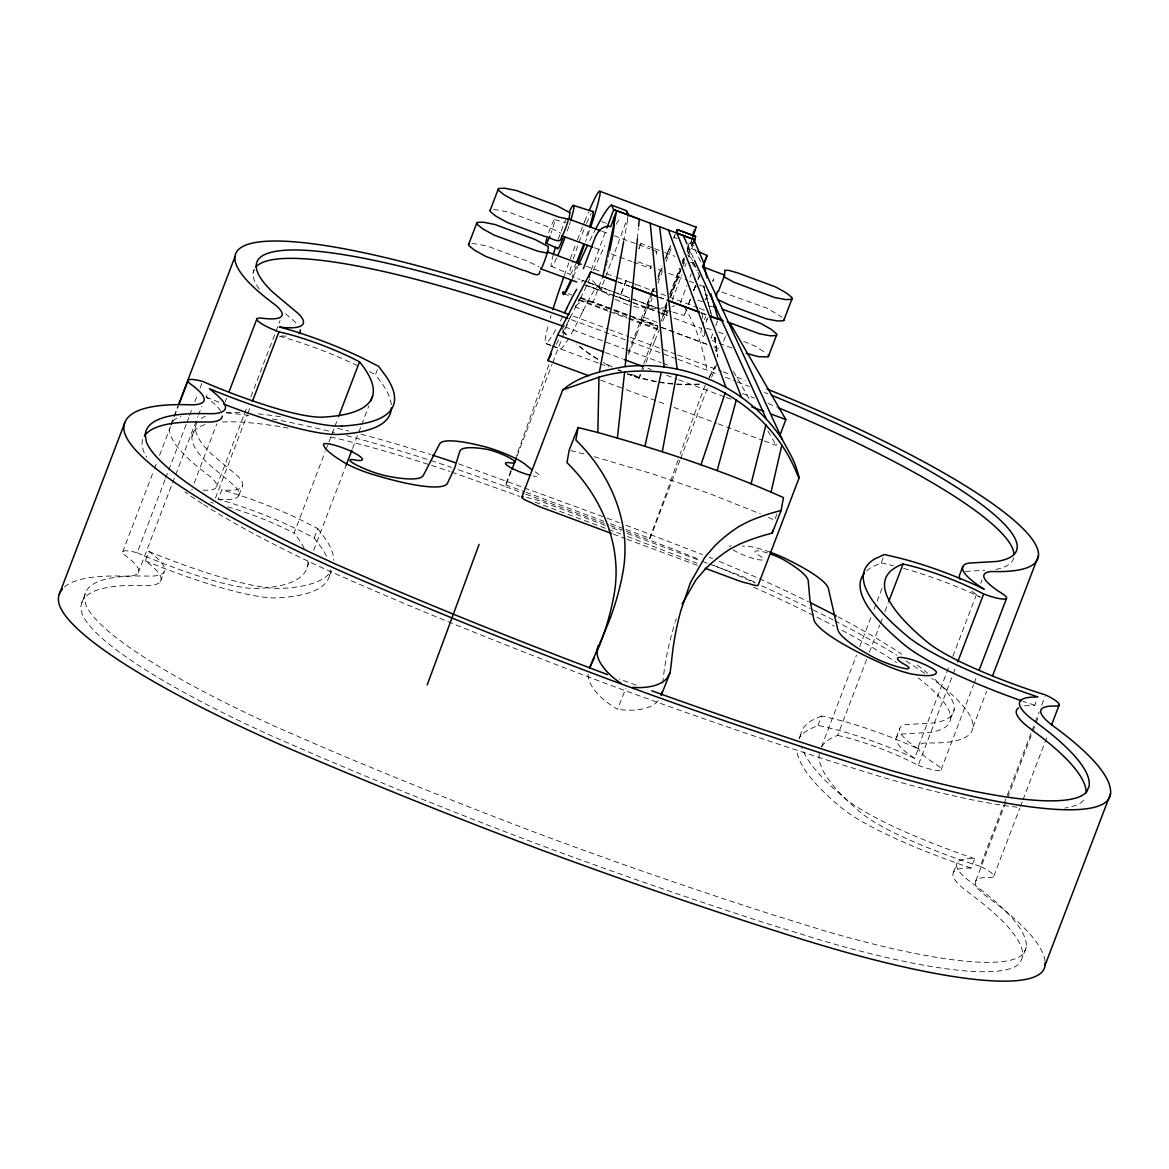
<?xml version="1.0" encoding="UTF-8"?>
<svg xmlns="http://www.w3.org/2000/svg" width="1169" height="1169" viewBox="0 0 1169 1169"><rect width="100%" height="100%" fill="white"/><g stroke="black" fill="none" stroke-linecap="round" stroke-linejoin="round"><path stroke-width="0.75" stroke-dasharray="5 3.75" d="M510.882 470.654A143.232 6.882 -69.6 0 1 505.592 484.697L505.417 486.567L524.048 493.493M637.368 238.914L638.406 228.13M678.137 459.87A362.931 17.447 -69.6 0 0 674.06 471.458A143.232 6.882 -69.6 0 1 649.613 538.266L649.438 540.136A352.22 62.366 20.9 0 1 699.895 559.688M662.735 683.193L663.218 678.444A1375.942 621.879 20.8 0 1 672.014 632.984L675.039 622.77M655.488 307.345L648.912 304.861L648.371 308.324L652.185 298.285M661.42 313.292L666.476 315.177L667.002 311.714L657.139 307.973M623.618 241.808L628.235 216.908M81.582 602.839A466.738 82.648 20.9 0 1 133.734 585.391L148.405 585.523A134.347 23.789 20.9 0 0 150.392 564.817L145.336 560.872L148.916 551.476L153.987 555.421A134.347 23.789 20.9 0 1 151.999 576.112L137.314 575.981A466.738 82.648 20.9 0 0 85.162 593.428L80.822 606.331L82.035 613.652A333.136 58.991 20.9 0 0 271.603 735.885L323.082 758.286A1018.506 180.362 20.9 0 0 545.528 847.028A1018.506 180.362 20.9 0 0 769.07 924.182L821.164 940.3A333.136 58.991 20.9 0 0 1020.274 962.657L1026.338 947.299L1026.28 943.5A466.738 82.648 20.9 0 0 980.937 889.784L967.245 879.366A134.347 23.789 20.9 0 1 969.218 858.66L974.654 858.616L971.074 868.026L965.623 868.07A134.347 23.789 20.9 0 0 963.651 888.761L977.342 899.195A466.738 82.648 20.9 0 1 1022.7 952.91L1022.758 956.695M85.162 593.428L84.416 596.921L85.629 604.256A333.136 58.991 20.9 0 0 275.183 726.475L326.677 748.891A1018.506 180.362 20.9 0 0 549.123 837.618A1018.506 180.362 20.9 0 0 772.665 914.772L824.759 930.889A333.136 58.991 20.9 0 0 1023.869 953.246L1026.338 947.299M142.72 439.412L141.96 442.919L143.173 450.27A334.305 59.195 20.9 0 0 146.973 457.313M652.886 248.003L640.933 243.488L638.858 249.099M631.611 302.113L619.658 297.598L626.087 280.662L634.635 283.877M626.058 280.765L619.658 297.598M671.254 311.597L664.796 309.653L666.871 303.531M696.286 250.677L688.57 247.214L686.963 251.978M675.448 621.397L676.369 618.664M672.876 312.094L684.186 315.498L686.349 309.668M670.538 293.521L680.095 268.198M682.828 263.346L684.406 259.094M591.28 269.966L606.258 229.738M614.28 295.728L585.654 285.061L600.515 290.511L628.601 215.052M712.798 281.393L713.689 278.953L712.798 281.188M723.626 341.29L726.022 334.831M680.592 269.352L670.451 295.962M688.424 253.746L693.802 239.426M680.343 302.8L686.758 285.747M689.958 277.214L691.244 273.794M764.263 440.918L776.187 445.345L777.4 442.116M705.681 299.746L707.523 294.895M688.424 304.159L690.996 297.379M706.865 320.043L707.698 317.866M575.689 305.971A16.132 15.869 5.5 0 1 593.151 302.011L602.897 276.366M628.454 352.293L641.123 319.049A53.233 0.731 -69.2 0 0 647.027 304.291M652.565 293.39L643.52 317.15L658.337 322.761M653.208 291.695L654.508 288.305M657.738 279.815L662.268 267.935M666.155 257.764L670.67 245.885M657.913 283.234L662.355 271.529M666.169 261.491L671.883 246.44M666.476 315.177L667.747 311.831M672.19 300.126L681.732 275.036M684.902 266.678L686.174 263.332M688.716 256.639L693.159 244.935M693.875 289.78L695.687 285.046M693.626 290.643L695.599 285.952M697.981 279.712L699.135 276.673M706.032 322.249L707.07 319.21M710.913 338.499L713.353 332.084M715.793 325.683L717.62 320.876M170.835 424.727L173.421 417.947M174.064 416.252L177.951 406.067M122.628 552.031L153.724 470.596M154.366 468.901L156.967 462.106M159.554 455.326L170.572 426.48M171.215 424.785L173.816 417.991M174.459 416.296L178.346 406.125M64.514 586.911A490.615 86.886 20.9 0 1 124.002 576.142A110.456 19.566 20.9 0 0 125.931 556.006A28.48 5.041 20.9 0 1 137.153 552.747L165.019 479.787M165.662 478.092L186.397 423.806M187.04 422.111L188.983 417.012M189.641 415.316L192.227 408.536M194.814 401.741L197.415 394.961M200.001 388.166L201.945 383.081M138.205 572.825L197.809 416.719M198.452 415.024L201.696 406.549M253.118 273.064L254.389 269.718M220.795 411.196A133.178 23.585 20.9 0 0 211.633 401.537L206.197 397.153L208.097 392.053M191.964 436.475L195.559 427.08M194.127 483.25L216.791 423.865M225.222 401.8L226.523 398.41M160.46 581.49L164.04 572.094M216.586 486.728L243.81 415.463M244.453 413.768L247.039 406.973M250.926 396.802L280.092 320.452M215.447 498.14L247.2 415.01M247.843 413.3L250.429 406.52M326.458 556.166A573.131 101.498 20.9 0 0 322.001 548.451L314.213 537.974L300.301 530.828A93.973 16.644 20.9 0 0 225.807 501.457L218.194 499.236L221.789 489.84L223.308 489.986A117.791 20.852 20.9 0 0 237.877 476.192L211.896 454.376A328.255 58.129 20.9 0 1 198.365 420.913M238.929 495.232L242.524 485.822M304.247 548.524A549.167 97.246 20.9 0 0 294.077 533.196L325.172 451.76M325.83 450.065L334.246 428.015M334.904 426.305L338.133 417.83M391.294 404.825A571.948 101.279 20.9 0 0 383.169 385.083L375.468 374.738L377.382 369.725M314.213 537.974L317.807 528.578L303.882 521.432A93.973 16.644 20.9 0 0 229.402 492.047L221.789 489.84M307.228 567.228L309.814 560.433M313.701 550.263L346.097 465.423M352.585 448.458L361.002 426.407M361.659 424.698L368.776 406.038M329.57 575.674L331.967 569.405M511.248 471.297L505.417 486.567A352.22 62.366 20.9 0 0 458.146 469.675M517.078 456.027L552.06 364.407M552.718 362.711L561.778 338.952M562.435 337.257L570.852 315.192L608.128 329.059M698.054 278.836L699.223 275.782M693.845 290.38L695.102 287.063M704.439 319.721L705.696 316.434M705.302 385.098L699.53 400.236A362.931 17.447 -69.6 0 0 680.197 454.025M679.876 460.396L649.438 540.136L625.707 531.311M680.533 458.686L707.742 387.436M711.629 377.251L716.729 363.895M798.997 738.793L800.794 734.088M818.008 725.379L821.602 715.969L835.879 719.315A93.973 16.644 20.9 0 1 910.68 745.457L918.176 748.876L914.582 758.286L907.086 754.867A93.973 16.644 20.9 0 0 832.284 728.711L818.008 725.379L808.831 729.544A573.131 101.498 20.9 0 0 799.362 738.165M866.58 570.94A571.948 101.279 20.9 0 1 872.147 566.965L881.221 562.873L883.136 557.847M821.486 746.816L856.482 655.195M859.712 646.72L871.373 616.18M873.974 609.385L882.39 587.335M821.632 746.816A549.167 97.246 20.9 0 1 837.647 735.389L866.799 659.038M869.385 652.258L879.76 625.108M880.403 623.413L882.347 618.328M884.933 611.533L888.177 603.058M896.214 737.712L899.809 728.316M918.542 746.231L949.652 664.796M952.881 656.306L976.86 593.531M980.747 583.346L982.048 579.956M837.647 735.389A70.067 12.406 20.9 0 1 918.22 765.359L952.56 675.434M953.203 673.739L955.789 666.958M950.602 718.672L954.182 709.262M941.118 769.699L973.499 684.873M974.157 683.178L976.743 676.383M973.032 727.001L986.636 691.376M953.583 872.089L957.177 862.693M1024.526 705.93A133.178 23.585 20.9 0 1 1028.866 705.521L1034.74 705.345L1036.684 700.26M1045.057 961.02A490.615 86.886 20.9 0 0 988.112 897.573A110.456 19.566 20.9 0 1 990.041 877.437A28.48 5.041 20.9 0 0 980.177 866.331L1003.499 805.251M1004.156 803.556L1031.365 732.291M1032.008 730.596L1034.609 723.816M1035.252 722.106L1039.139 711.936M1041.725 705.141L1044.969 696.666M975.837 880.768L1006.933 799.318M1007.59 797.623L1032.198 733.153M1032.855 731.458L1035.442 724.663M1036.085 722.968L1038.686 716.188M993.84 876.107L1019.763 808.232M1020.405 806.537L1022.349 801.452M1023.007 799.757L1047.614 735.272M562.26 333.107L582.104 294.325M639.048 248.325L640.933 243.488M688.833 303.619L691.478 296.751M682.375 262.324L685.209 255.09M686.671 309.259L684.26 315.411M705.681 299.951L706.514 297.817M662.063 318.319L666.213 307.666A71.192 0.979 -69.2 0 0 667.499 304.305M588.095 674.148A58.961 29.283 17.1 0 0 593.121 688.103L595.942 691.843A58.187 29.342 20.3 0 0 617.553 709.247L625.839 688.249M775.193 518.598L777.093 513.761M687.474 249.465L688.57 247.214M664.942 309.595L665.892 307.403M581.577 313.818L583.448 309.99L575.192 306.965M556.342 344.417L558.884 339.565M709.115 377.645L714.887 366.876M709.203 377.368L714.917 366.803M561.938 329.848L564.539 325.187M658.162 700.699L657.957 700.976A59.195 29.839 20.3 0 1 617.568 709.276M709.466 306.57L711.833 306.307M701.473 327.715L700.684 334.305L703.738 336.687M821.602 715.969L812.411 720.133A573.131 101.498 20.9 0 0 800.341 740.05M671.78 306.497L674.937 305.81M965.419 571.466L984.824 570.224M660.777 308.207L665.468 307.652M656.116 308.514L637.996 307.242A76.818 76.555 -15.1 0 1 629.346 305.124M493.523 209.397L508.442 211.984L548.612 226.991L561.12 233.274M472.028 243.357L486.962 245.928L527.117 260.95L538.909 266.678M218.194 499.236L219.714 499.397A117.791 20.852 20.9 0 0 234.282 485.588L208.301 463.772A328.255 58.129 20.9 0 1 208.535 423.704M881.221 562.873L893.364 565.708M570.808 450.562L583.989 453.879M721.843 292.031L767.522 308.353L782.163 317.252M706.412 328.241L711.95 329.804M697.747 300.331L704.805 302.187M554.822 219.611L565.708 222.753M594.159 456.67L653.427 474.146L708.297 493.099L760.478 513.936M1034.755 705.287L1028.106 703.051A145.716 25.806 20.9 0 1 1022.933 701.268M974.654 858.616L969.598 856.921A146.899 26.01 20.9 0 1 907.392 832.825A111.844 19.8 20.9 0 1 844.749 798.135A573.131 101.498 20.9 0 1 801.613 746.655M971.074 868.026L966.003 866.331A146.899 26.01 20.9 0 1 903.798 842.221A111.844 19.8 20.9 0 1 841.154 807.545A573.131 101.498 20.9 0 1 796.747 749.461M564.788 326.838L624.041 348.83M458.599 463.83L605.41 517.531M451.614 472.028L519.664 496.387M601.655 221.584L606.609 223.396M588.226 282.328L598.133 285.952L600.515 290.511M550.745 345.323L545.791 343.511A78.703 5.83 -69.9 0 1 548.393 324.88M552.396 345.922L560.652 348.961L561.646 348.304A207.556 15.387 -69.9 0 0 568.192 339.229M602.24 231.33L607.339 233.215M614.149 235.714L649.876 248.865M651.586 249.494L656.686 251.364M594.437 247.784L602.941 250.911M611.46 254.038L631.874 261.549M633.569 262.177L650.592 268.432M586.21 266.196L599.829 271.193M606.623 273.707L615.142 276.834M616.837 277.462L630.456 282.46M585.216 285.134L610.744 294.515M612.439 295.143L627.753 300.784M617.977 281.934L629.886 286.347M658.805 297.072L665.599 299.6M701.327 312.839L706.427 314.724M580.876 297.54L657.548 325.976L593.151 302.011M706.967 344.285L659.258 326.604L706.777 344.285M713.791 346.813L720.601 349.341M605.396 352.57L622.419 358.883M647.947 368.367L651.352 369.638M666.681 375.322L676.895 379.107M678.59 379.75L724.561 396.802M726.256 397.445L731.37 399.33M600.705 380.188L624.553 389.043M626.263 389.686L667.148 404.854M673.972 407.397L716.553 423.207M718.263 423.836L762.553 440.275M618.167 282.05L630.033 286.463M658.878 297.189L665.658 299.717M701.268 312.956L706.354 314.856M584.982 281.144L612.322 291.329M614.032 291.972L629.419 297.7M631.114 298.343L667.002 311.714A162.944 2.309 -69.3 0 0 662.691 321.417M571.597 280.589A53.248 3.945 -69.9 0 0 573.219 276.936L579.926 279.449M581.607 280.078L586.633 281.963M588.314 282.577L615.172 292.586M616.852 293.214L647.071 304.481M718.453 332.04L726.87 335.182M743.689 341.436L754.648 345.878L766.732 353.462M615.961 296.356L631.114 301.997M632.794 302.625L659.74 312.664M719.198 343.248L732.627 348.245M568.309 293.667L571.699 294.924M580.175 298.095L612.381 310.092M614.076 310.72L631.026 317.047M632.721 317.676L658.162 327.145M563.59 293.697L570.311 296.195M578.713 299.337L607.296 309.99M613.842 312.43L627.475 317.5M629.01 318.085L657.738 328.781M578.83 300.272L607.895 311.1M609.604 311.743L626.701 318.114M628.411 318.742L657.46 329.585M609.823 329.687L628.454 336.628M630.149 337.257L675.901 354.28M677.596 354.908L714.873 368.776A352.22 62.366 20.9 0 1 721.609 371.289M571.378 319.692L628.922 341.1M630.617 341.728L676.31 358.722M678.005 359.351L718.643 374.562M625.736 349.458L661.274 362.668M662.969 363.296L668.04 365.196M550.891 345.41L545.791 343.511L546.8 342.868A207.556 15.387 -69.9 0 0 556.692 327.963M552.586 346.039L598.367 363.106M600.062 363.734L608.538 366.891M627.198 373.846L639.063 378.274M607.135 518.174L619.102 522.631M625.956 525.173L702.437 554.53M505.592 484.697L524.223 491.638M525.918 492.266L603.862 521.257M610.642 523.77L624.188 528.812M625.883 529.455L649.613 538.266M525.743 494.122L608.771 525.013M610.466 525.641L624.012 530.682M605.381 525.363L540.765 501.326A15.445 2.733 20.9 0 0 531.574 498.856A10.258 1.812 20.9 0 0 526.737 497.322M612.191 527.891L620.695 531.047M627.49 533.59L700.611 560.784M702.306 561.412L707.42 563.312M709.115 563.94L739.729 575.323A15.445 2.733 20.9 0 1 748.744 579.649A10.258 1.812 20.9 0 1 755.495 582.717M535.066 502.115L606.959 528.856M608.669 529.484L620.651 533.941M627.505 536.498L697.148 563.268M613.36 534.131L625.254 538.558M626.964 539.187L700.07 566.38M673.914 237.395L677.246 238.666M688.716 243.006L692.004 244.263A218.954 3.112 -69.3 0 1 693.553 240.726M654.596 248.646L663.13 251.876M664.84 252.519L675.083 256.391M690.441 262.192L693.86 263.478M637.909 261.724L651.571 266.883M658.395 269.454L661.815 270.755M668.639 273.327L687.43 280.414M689.125 281.071L697.674 284.286M699.369 284.929L704.498 286.873M636.331 284.535L697.82 307.739M699.515 308.397L708.063 311.612M633.32 302.756L656.598 311.436M658.249 312.065L667.47 315.659M674.294 318.231L701.619 328.547M641.123 319.049L657.533 325.274M631.318 374.314L639.531 377.426A78.718 1.081 -69.2 0 1 640.159 374.299M715.837 342.006L711.877 340.457M725.438 377.207L735.622 381.167M737.318 381.839L749.197 386.457M764.482 392.419L767.872 393.734M742.607 393.5L754.502 398.132M206.182 397.08L212.787 399.769A145.716 25.806 20.9 0 0 219.655 402.501M148.916 551.476L153.943 553.521A146.899 26.01 20.9 0 0 216.323 575.762A111.844 19.8 20.9 0 0 281.071 588.46A573.131 101.498 20.9 0 0 330.754 571.509M145.336 560.872L150.363 562.932A146.899 26.01 20.9 0 0 212.743 585.172A111.844 19.8 20.9 0 0 277.491 597.87A573.131 101.498 20.9 0 0 330.257 569.8M551.11 266.181L569.698 274.204M768.354 517.414L774.55 520.22M687.825 255.339L691.098 257.911L697.206 270.799M369.462 371.654L375.468 374.738M918.176 748.876L916.73 747.926A117.791 20.852 20.9 0 1 905.712 724.605L933.943 722.953A328.255 58.129 20.9 0 0 932.833 677.596M914.582 758.286L913.135 757.337A117.791 20.852 20.9 0 1 902.132 734.015L930.349 732.349A328.255 58.129 20.9 0 0 918.323 678.035M609.283 295.596L598.572 287.106L589.044 276.673M285.543 313.716L295.465 322.264A116.608 20.647 20.9 0 1 297.204 324.178M317.807 528.578L325.581 539.041A573.131 101.498 20.9 0 1 333.837 560.389M733.358 371.377L749.767 399.696M767.989 431.171L776.187 445.345M695.365 266.927L693.217 262.28L695.482 267.19M691.171 241.209L701.049 262.704M697.966 272.45L700.26 277.404M687.767 245.446L693.758 258.685M691.887 259.226L692.501 260.731M711.614 315.674L703.665 286.288L710.737 312.576M703.694 285.704L711 313.204M714.946 337.403L717.868 357.027A14.583 14.335 5.5 0 0 714.931 349.648M714.946 337.096L717.547 355.055M714.683 337.257L716.933 353.14L714.391 335.211M692.925 262.382L693.159 266.064M918.22 765.359A23.906 4.238 20.9 0 0 938.78 770.459A23.906 4.238 20.9 0 0 936.574 764.847A93.885 16.629 20.9 0 1 926.199 742.87A352.22 62.366 20.9 0 0 931.722 678.385M980.177 866.331A122.877 21.758 20.9 0 1 911.031 840.613A88.084 15.592 20.9 0 1 861.626 813.259A549.167 97.246 20.9 0 1 819.279 753.289M654.523 341.509A207.571 2.864 -69.2 0 1 645.025 364.816M643.812 367.709A207.571 2.864 -69.2 0 1 642.716 370.281M640.875 374.533A207.571 2.864 -69.2 0 1 639.487 377.529M636.52 334.509A162.886 2.309 -69.3 0 1 643.505 317.325M688.205 261.14A5655.564 456.1 -69.9 0 1 697.031 286.931M702.101 313.336A5655.564 456.1 -69.9 0 1 704.849 338.309M664.854 311.743A218.837 3.069 -69.3 0 1 667.178 305.825M670.801 296.634A218.837 3.069 -69.3 0 1 680.796 271.515M682.594 267.058A218.837 3.069 -69.3 0 1 685.355 260.234M687.84 254.184A218.837 3.069 -69.3 0 1 691.902 244.54M646.647 305.635A218.881 2.776 -69.2 0 1 650.636 295.421M651.294 293.784A218.881 2.776 -69.2 0 1 653.807 287.369M657.972 276.819A218.881 2.776 -69.2 0 1 661.274 268.505M664.898 259.46A218.881 2.776 -69.2 0 1 669.589 247.93M673.651 238.155A218.881 2.776 -69.2 0 1 674.732 235.627M213.503 503.225A23.906 4.238 20.9 0 1 210.712 502.159M191.526 490.03A23.906 4.238 20.9 0 1 192.461 489.548M169.534 428.132A352.22 62.366 20.9 0 0 210.23 476.557A93.885 16.629 20.9 0 1 201.273 490.045M172.924 421.118A352.22 62.366 20.9 0 1 180.932 416.281M226.786 413.037A352.22 62.366 20.9 0 1 248.88 415.346M272.406 419.013A352.22 62.366 20.9 0 1 334.363 432.486M346.638 435.657A352.22 62.366 20.9 0 1 429.315 460.045M431.025 460.601A352.22 62.366 20.9 0 1 451.453 467.395M661.859 315.031A108.878 1.476 -69.2 0 1 667.017 301.339M669.632 294.456A108.878 1.476 -69.2 0 1 679.467 268.68M682.462 260.862A108.878 1.476 -69.2 0 1 683.456 258.305M564.291 275.577A108.892 8.051 -69.9 0 1 569.771 260.38M570.267 258.992A108.892 8.051 -69.9 0 1 575.922 243.883M577.486 239.82A108.892 8.051 -69.9 0 1 582.644 226.596M583.156 225.31A108.892 8.051 -69.9 0 1 584.675 221.482M581.534 313.92A207.556 15.387 -69.9 0 1 569.814 336.482M584.675 221.467A54.578 4.033 -69.9 0 1 588.475 212.261M583.389 310.18A162.9 12.143 -69.9 0 1 598.119 285.996M616.195 224.273A218.778 16.308 -69.9 0 1 620.184 217.77M586.458 286.04A53.248 3.945 -69.9 0 1 580.189 298.27M579.386 299.337A53.248 3.945 -69.9 0 1 578.757 299.907M548.933 364.801A362.931 17.447 -69.6 0 0 530.039 417.888A143.232 6.882 -69.6 0 1 516.128 456.524M548.67 232.646A12.654 1.213 -70.1 0 1 554.705 219.48A12.654 1.213 -70.1 0 1 551.037 233.186M609.356 252.095A5655.242 92.249 -69.3 0 1 604.68 271.646M723.29 371.917A352.22 62.366 20.9 0 1 728.36 373.846M736.806 377.076A352.22 62.366 20.9 0 1 745.237 380.349M227.604 506.791A70.067 12.406 20.9 0 1 294.077 533.196M307.885 561.588A549.167 97.246 20.9 0 1 257.355 588.489A88.084 15.592 20.9 0 1 206.314 578.48A122.877 21.758 20.9 0 1 137.153 552.747M713.338 565.168A352.22 62.366 20.9 0 1 755.203 583.024M761.706 585.903A352.22 62.366 20.9 0 1 810.219 608.494M813.303 609.999A352.22 62.366 20.9 0 1 833.219 619.95M834.841 620.783A352.22 62.366 20.9 0 1 896.828 655.224M906.048 660.967A352.22 62.366 20.9 0 1 925.176 673.695M635.556 284.345A9.089 0.745 -69.9 0 1 635.629 285.251M629.317 301.237A9.089 0.745 -69.9 0 1 629.682 299.235M570.297 221.803A32.615 2.879 -70 0 1 569.376 224.726M568.894 226.216A32.615 2.879 -70 0 1 566.76 232.485M556.649 257.984A32.615 2.879 -70 0 1 553.478 254.053M558.241 239.265A32.615 2.879 -70 0 1 566.468 218.004M588.168 231.301A33.653 2.484 -69.9 0 1 585.435 239.294M576.405 262.543A33.653 2.484 -69.9 0 1 572.474 261.798M573.321 259.05A33.653 2.484 -69.9 0 1 585.961 224.667M586.531 223.352A33.653 2.484 -69.9 0 1 591.193 213.591M636.345 685.18A1019.733 180.581 20.9 0 1 619.38 678.984M769.976 552.119A31.768 5.626 20.9 0 0 743.703 546.113A86.053 15.241 20.9 0 1 742.286 546.215M753.654 587.174A328.255 58.129 20.9 0 1 834.345 626.189M842.016 630.281A328.255 58.129 20.9 0 1 896.594 662.575M222.446 421.994A328.255 58.129 20.9 0 1 289.78 428.336M330.564 436.885A328.255 58.129 20.9 0 1 449.86 471.428M535.037 471.75A86.053 15.241 20.9 0 0 536.016 472.393A18.222 3.229 20.9 0 1 533.137 475.988M903.593 568.353A92.789 16.439 20.9 0 1 977.752 595.927L980.294 597.169L976.32 594.553A116.608 20.647 20.9 0 1 971.424 591.032M767.434 552.981A18.178 3.215 20.9 0 0 755.481 552.718A15.343 2.718 20.9 0 0 759.076 555.363A16.848 2.981 20.9 0 1 758.666 559.717A18.222 3.229 20.9 0 1 732.612 549.547M729.821 546.917A18.222 3.229 20.9 0 1 731.195 545.733M201.316 418.444A328.255 58.129 20.9 0 1 205.276 416.398M226.041 412.599A328.255 58.129 20.9 0 1 239.791 412.525M258.188 413.841A328.255 58.129 20.9 0 1 281.188 416.88M337.768 428.351A328.255 58.129 20.9 0 1 348.757 431.04M361.06 434.21A328.255 58.129 20.9 0 1 430.689 454.58M709.188 557.218A328.255 58.129 20.9 0 1 712.564 558.607M719.3 561.398A328.255 58.129 20.9 0 1 808.7 601.874M837.939 616.794A328.255 58.129 20.9 0 1 901.694 654.187M917.285 665.132A328.255 58.129 20.9 0 1 927.645 673.183M1013.669 557.774A329.439 58.333 20.9 0 1 993.621 569.814M768.077 403.48A329.439 58.333 20.9 0 1 776.523 406.973M286.259 336.161A116.608 20.647 20.9 0 1 281.057 335.927M279.464 336.19A92.789 16.439 20.9 0 1 357.846 365.78M259.27 289.064A329.439 58.333 20.9 0 1 253.994 269.776M203.596 504.54A334.305 59.195 20.9 0 0 333.413 572.927L385.039 595.386A1019.733 180.581 20.9 0 0 607.748 684.23A1019.733 180.581 20.9 0 0 831.568 761.487L883.793 777.648A334.305 59.195 20.9 0 0 1017.205 807.209M202.164 503.62A334.305 59.195 20.9 0 1 185.009 492.017M1083.619 800.078A334.305 59.195 20.9 0 1 1064.901 808.071M655.794 252.738A9.089 0.745 -70 0 1 655.999 255.237M651.484 267.058A9.089 0.745 -70 0 1 651.279 264.559M641.81 369.462A78.718 1.081 -69.2 0 1 642.906 366.379M643.827 363.793A78.718 1.081 -69.2 0 1 657.694 326.093M550.204 318.45A78.703 5.83 -69.9 0 1 551.023 315.659M573.219 276.921A218.808 16.278 -69.9 0 1 577.661 266.853M589.863 240.566A218.808 16.278 -69.9 0 1 595.562 229.212M588.182 281.948A218.895 16.293 -69.9 0 1 589.483 279.011M593.355 270.258A218.895 16.293 -69.9 0 1 604.841 245.622M681.001 268.782A71.192 0.979 -69.2 0 1 670.597 296.225M589.454 230.658A71.192 5.275 -69.9 0 1 585.684 241.384M576.302 266.4A71.192 5.275 -69.9 0 1 573.628 273.166A36.94 2.733 -69.9 0 1 572.079 276.965M665.059 311.202A53.233 0.731 -69.2 0 1 661.069 321.241M562.435 317.077A207.556 15.387 -69.9 0 1 560.419 320.993M636.608 334.29A207.571 2.864 -69.2 0 1 628.411 354.485M654.728 340.953A162.886 2.309 -69.3 0 1 659.184 329.892M647.407 303.224A218.837 3.098 -69.3 0 1 650.315 295.801M651.454 292.937A218.837 3.098 -69.3 0 1 654.64 284.841M658.819 274.306A218.837 3.098 -69.3 0 1 662.122 266.064M666.812 254.462A218.837 3.098 -69.3 0 1 670.305 245.987M673.958 237.336A218.837 3.098 -69.3 0 1 675.477 233.873M643.578 316.96A162.944 2.323 -69.3 0 1 648.927 304.802M692.033 238.958A54.592 0.745 -69.2 0 1 686.568 253.878M684.186 260.278A54.592 0.745 -69.2 0 1 682.944 263.624M687.08 248.939A54.592 0.745 -69.2 0 1 690.236 240.872M699.194 384.367A170.806 168.234 4.5 0 1 659.448 382.409M656.174 381.839A170.806 168.234 4.5 0 1 627.388 373.875M621.207 371.45A170.806 168.234 4.5 0 1 618.153 370.135M609.166 365.868A170.806 168.234 4.5 0 1 603.306 362.755M597.593 359.394A170.806 168.234 4.5 0 1 576.142 343.905M566.395 334.962A170.806 168.234 4.5 0 1 561.807 330.228M699.325 383.973A170.806 167.898 5.5 0 1 674.425 383.797M672.759 383.666A170.806 167.898 5.5 0 1 659.579 381.985M656.306 381.415A170.806 167.898 5.5 0 1 629.083 374.022M621.338 371.011A170.806 167.898 5.5 0 1 618.284 369.711M612.264 366.934A170.806 167.898 5.5 0 1 603.438 362.332M597.724 358.985A170.806 167.898 5.5 0 1 577.544 344.563M566.527 334.568A170.806 167.898 5.5 0 1 563.063 331.046M684.274 306.863A5612.062 523.741 -69.9 0 1 706.792 368.425M581.49 282.27A162.915 12.143 -69.9 0 1 583.273 280.516M627.928 304.671A76.818 76.555 -15.1 0 1 613.082 297.978M657.504 329.263A53.233 0.731 -69.2 0 0 657.621 329.395"/><path stroke-width="1.5" d="M682.111 604.037L695.321 580.949A241.486 21.13 -66.5 0 1 696.753 578.976L705.258 569.128A904.046 305.343 22.4 0 1 730.274 548.948L739.743 544.096A911.279 259.635 23.9 0 1 772.198 533.108L781.097 510.488L783.464 497.599C723.538 470.742 661.026 450.182 597.841 432.515L598.981 377.178C676.851 354.222 765.52 397.577 796.308 472.086C801.598 484.667 798.003 473.211 796.615 468.842C793.415 458.438 787.336 449.203 782.353 439.588L703.329 267.657M671.444 662.516L670.115 672.73L661.216 695.35L661.888 692.121M539.888 271.193C539.742 279.508 527.687 270.434 523.186 270.346L485.953 256.493L474.541 250.21L468.988 245.724A25.864 4.574 20.9 0 1 469.178 243.78M561.383 237.234C561.237 245.548 549.167 236.474 544.681 236.386L507.434 222.534L496.036 216.25L490.483 211.764A25.864 4.574 20.9 0 1 490.22 210.157M521.783 497.161L562.713 389.964C579.824 375.234 603.54 370.398 625.123 366.613L637.368 238.914M638.581 226.333L639.268 219.144L628.571 215.14L626.248 210.61L611.358 205.057A218.91 16.322 -69.9 0 0 600.018 220.956A218.808 16.278 -69.9 0 0 595.562 229.212M716.276 296.502L717.357 291.388M671.474 662.165L672.117 655.824A1375.942 621.879 20.8 0 1 680.928 610.379L690.338 582.805L704.235 558.329A241.486 21.13 -66.5 0 1 705.667 556.356L714.171 546.522A904.046 305.343 22.4 0 1 739.188 526.328L748.642 521.476A911.279 259.635 23.9 0 1 781.097 510.488M617.364 438.273L624.582 372.21M611.358 205.057L613.74 209.616L695.073 239.923L676.968 233.069L677.509 229.606L695.613 236.459L693.802 243.269M676.836 233.128L677.45 229.694L695.613 236.459M597.841 432.515L578.071 427.533L575.864 440.026C610.306 473.533 631.581 522.675 623.135 571.042A1368.227 598.309 17.2 0 1 619.161 589.629L617.524 595.81A1373.984 614.792 18.9 0 1 604.446 632.356L589.571 667.923L594.51 657.256M662.326 451.541L676.588 374.46M599.522 371.581L623.618 241.808M772.198 533.108L772.782 530.156M644.893 446.397L661.201 372.59M771.072 491.988L781.827 445.184M751.053 483.995L765.914 424.785M717.196 470.479L736.309 399.973M700.947 464.867L725.335 392.594M697.835 251.364L707.099 255.514L703.387 265.465M724.327 275.884L718.351 291.563M606.872 228.057L613.74 209.616L628.601 215.052L626.219 210.508M583.404 268.695L594.948 237.979C597.227 231.754 603.35 224.536 610.715 226.654L616.691 210.741L602.897 276.366L616.472 281.408M779.811 435.672L785.846 419.554L730.245 323.55M59.254 594.334L124.703 422.973M178.609 404.372L234.969 256.756M178.989 404.416L188.063 380.67M229.109 391.63L256.961 318.669M252.372 401.435L278.938 331.864A23.906 4.238 20.9 0 1 258.86 321.855A23.906 4.238 20.9 0 1 261.944 318.202A93.885 16.629 20.9 0 0 275.665 305.197A352.22 62.366 20.9 0 1 569.171 314.578M338.791 416.135L359.511 361.835A70.067 12.406 20.9 0 0 278.938 331.864M346.097 465.423L351.927 450.153M370.719 400.952L372.663 395.867M468.564 244.555L476.733 223.177M490.045 210.595L498.213 189.217M588.781 375.76L547.896 360.593L557.73 334.875L590.754 271.851L616.282 281.305M511.89 469.602L516.435 457.722M768.354 356.574L776.698 334.758M783.785 320.364L792.129 298.548M799.114 477.902L758.184 585.099A10.258 1.812 20.9 0 1 748.394 583.404A15.445 2.733 20.9 0 1 739.188 580.935L705.185 568.28M888.82 601.348L903.082 564.028A70.067 12.406 20.9 0 1 983.655 593.998A23.906 4.238 20.9 0 0 1004.215 599.098A23.906 4.238 20.9 0 0 1002.008 593.487A93.885 16.629 20.9 0 1 991.633 571.509A352.22 62.366 20.9 0 0 766.996 388.999M962.759 566.775L959.559 575.133A116.608 20.647 20.9 0 0 960.056 579.269M957.732 661.873L983.655 593.998M979.344 669.603L1006.553 598.338M992.466 676.106L1038.467 555.64M1051.501 725.101L1059.275 704.732M62.541 588.84A490.615 86.886 20.9 0 0 58.45 598.075A357.042 63.228 20.9 0 0 296.955 751.842A1043.157 184.731 20.9 0 0 545.105 851.383A1043.157 184.731 20.9 0 0 794.599 936.968A357.042 63.228 20.9 0 0 1045.115 965.083L1110.55 793.722A490.615 86.886 20.9 0 0 1053.547 726.212A110.456 19.566 20.9 0 1 1055.475 706.076A28.48 5.041 20.9 0 0 1045.612 694.971A122.877 21.758 20.9 0 1 976.466 669.238A88.084 15.592 20.9 0 1 927.075 641.898A549.167 97.246 20.9 0 1 903.082 564.028M588.913 276.673L590.754 271.851M702.993 265.977L707.099 255.514M578.071 427.533L569.171 450.153L566.965 462.646C601.392 496.138 622.668 545.295 614.236 593.662A1368.227 598.309 17.2 0 1 610.262 612.249L608.611 618.43A1373.984 614.792 18.9 0 1 598.689 647.509M670.115 672.73L666.871 678.356A59.195 29.839 20.3 0 1 632.371 687.328M566.717 308.368L568.587 304.539A162.915 12.143 -69.9 0 1 576.682 289.357M547.896 360.593L551.271 354.119M598.981 377.178L562.713 389.964M625.123 366.613C685.838 359.628 748.686 388.429 782.353 439.588M279.201 327.057L284.242 327.568A116.608 20.647 20.9 0 0 298.665 313.906L272.698 292.104A329.439 58.333 20.9 0 1 516.873 300.375L567.973 318.479M713.09 306.526L716.261 307.286M280.049 327.145L282.65 327.831A92.789 16.439 20.9 0 1 365.137 359.438L378.654 366.379L386.354 376.725A571.948 101.279 20.9 0 1 341.947 426.042M573.891 205.569L593.238 211.691M722.223 309.113L760.259 323.17L771.043 329.234L776.289 333.589A27.282 4.837 20.9 0 1 776.099 335.547L770.415 335.839L759.251 333.735L727.352 321.87M563.078 326.239L513.688 308.733A329.439 58.333 20.9 0 0 255.923 266.883M568.207 218.822L600.53 230.717M562.099 235.89L592.741 247.156M547.063 251.788L581.11 264.311M540.969 268.855L576.712 282.007M631.581 286.99L657.095 296.444M667.309 300.228L699.632 312.211M709.831 315.995L723.436 321.037M557.73 334.875L603.686 351.942M624.114 359.526L642.848 366.467M751.799 406.914L763.708 411.342M770.517 413.87L785.846 419.554M600.004 191.321L696.052 227.122M631.742 287.092L657.183 296.561M667.353 300.345L699.573 312.328M709.758 316.112L718.234 319.269L710.767 293.58M746.056 353.243L758.389 356.662L767.931 356.925A27.282 4.837 20.9 0 0 768.121 354.981M611.65 533.502L540.239 506.937A15.445 2.733 20.9 0 1 531.208 502.612A10.258 1.812 20.9 0 1 523.157 496.708M702.394 266.707L724.59 275.095M722.004 319.853L718.146 318.289M545.996 243.123L557.745 248.559M983.494 588.811L980.937 587.569A92.789 16.439 20.9 0 0 898.289 557.745L884.422 554.515L875.347 558.621A571.948 101.279 20.9 0 0 907.597 636.447A110.675 19.595 20.9 0 0 969.598 670.772A145.716 25.806 20.9 0 0 1031.292 694.693L1037.955 696.929L1032.052 697.162A133.178 23.585 20.9 0 0 1030.094 717.678L1043.771 728.097A467.907 82.853 20.9 0 1 1089.23 781.944L1089.289 785.743L1086.805 791.72A334.305 59.195 20.9 0 1 886.993 769.29L834.768 753.128A1019.733 180.581 20.9 0 1 651.747 690.762M717.211 299.293L729.266 305.021L766.513 318.903L777.677 321.007L783.376 320.715A27.282 4.837 20.9 0 0 783.888 319.385M984.298 589.337L979.505 586.195A116.608 20.647 20.9 0 1 968.604 563.107L996.821 561.456A329.439 58.333 20.9 0 0 771.262 395.122M683.266 235.524L687.021 243.795M694.518 260.336L766.44 419.174M693.802 239.426L703.3 261.798L706.997 277.711M676.968 233.172L741.687 397.621M668.405 229.986L725.861 386.997M659.623 226.713L677.129 368.863M650.227 223.206L664.167 367.285M1086.074 792.83L1086.045 790.302A467.907 82.853 20.9 0 0 1040.585 736.455L1026.908 726.037A133.178 23.585 20.9 0 1 1018.535 707.946M568.266 219.743A9.089 0.745 -70 0 1 562.99 234.516M562.464 235.48A9.089 0.745 -70 0 1 561.968 235.714M676.661 231.272A218.954 3.112 -69.3 0 1 677.523 229.577M1110.55 793.722A357.042 63.228 20.9 0 1 860.048 765.593A1043.157 184.731 20.9 0 1 610.539 680.022A1043.157 184.731 20.9 0 1 362.39 580.482A357.042 63.228 20.9 0 1 123.885 426.714A490.615 86.886 20.9 0 1 189.436 404.781A110.456 19.566 20.9 0 0 191.365 384.645A28.48 5.041 20.9 0 1 202.588 381.386A122.877 21.758 20.9 0 0 271.749 407.104A88.084 15.592 20.9 0 0 322.805 417.128A549.167 97.246 20.9 0 0 359.511 361.835M1045.174 962.408A490.615 86.886 20.9 0 1 1045.115 965.083M578.377 265.231A218.808 16.278 -69.9 0 1 587.569 245.315M571.597 280.589A53.248 3.945 -69.9 0 1 563.443 294.544A53.277 3.945 -69.9 0 1 563.224 291.768A36.94 2.733 -69.9 0 0 570.574 280.502M479.071 544.403A5612.062 15.329 -69.3 0 1 427.196 684.859M614.266 217.273A5655.242 92.249 -69.3 0 1 609.633 250.853M621.28 683.485A58.187 29.342 20.3 0 1 604.841 669.223L602.05 665.482A58.961 29.283 17.1 0 1 598.499 645.317M547.136 252.709A9.089 0.745 -69.9 0 1 541.861 267.482M541.32 268.446A9.089 0.745 -69.9 0 1 540.896 267.949M598.075 649A1373.984 614.792 18.9 0 1 596.19 653.486M607.573 674.601A1019.733 180.581 20.9 0 1 388.225 587.028L336.614 564.554A334.305 59.195 20.9 0 1 146.373 441.911L145.161 434.561L145.92 431.054A467.907 82.853 20.9 0 1 198.204 413.563L212.86 413.694A133.178 23.585 20.9 0 0 214.818 393.179L209.368 388.707L215.987 391.41A145.716 25.806 20.9 0 0 277.857 413.475A110.675 19.595 20.9 0 0 341.933 426.042M532.304 469.894A86.053 15.241 20.9 0 1 526.357 465.262A31.768 5.626 20.9 0 0 484.463 446.66A91.24 16.161 20.9 0 0 439.617 444.001L423.28 475.462A110.397 19.552 20.9 0 1 387.29 476.104A26.639 4.72 20.9 0 1 354.309 463.83A14.393 2.543 20.9 0 1 354.675 459.899A23.482 4.165 20.9 0 0 355.288 453.455A20.282 3.595 20.9 0 0 334.407 445.126A20.282 3.595 20.9 0 0 323.492 444.761A85.191 15.08 20.9 0 0 344.3 462.544A27.91 4.939 20.9 0 0 370.938 473.854A114.372 20.253 20.9 0 0 447.435 483.279L454.712 467.863L459.738 451.57A96.399 17.067 20.9 0 1 485.69 449.115A18.178 3.215 20.9 0 1 506.396 456.188A18.178 3.215 20.9 0 1 514.155 462.953A15.343 2.718 20.9 0 1 510.312 462.836A16.848 2.981 20.9 0 0 509.903 467.191A18.222 3.229 20.9 0 0 529.557 475.14M1021.209 700.669A145.716 25.806 20.9 0 1 966.412 679.145A110.675 19.595 20.9 0 1 904.411 644.82A571.948 101.279 20.9 0 1 864.432 573.175M771.116 554.223A18.178 3.215 20.9 0 1 784.545 560.272A96.399 17.067 20.9 0 1 808.261 581.212L809.942 599.989L813.858 619.585A114.372 20.253 20.9 0 0 886.847 665.76A27.91 4.939 20.9 0 0 913.749 674.367A85.191 15.08 20.9 0 0 936.413 672.745A20.282 3.595 20.9 0 0 926.169 665.234A20.282 3.595 20.9 0 0 905.186 658.001A23.482 4.165 20.9 0 0 904.572 664.43A14.393 2.543 20.9 0 1 904.192 668.376A26.639 4.72 20.9 0 1 871.212 656.116A110.397 19.552 20.9 0 1 837.808 629.653L828.397 588.621A91.24 16.161 20.9 0 0 786.138 558.884A31.768 5.626 20.9 0 0 769.976 552.119M432.428 455.136A328.255 58.129 20.9 0 1 455.194 462.617M810.38 602.707A328.255 58.129 20.9 0 1 836.376 615.961M778.218 407.674A329.439 58.333 20.9 0 1 1013.976 554.544M223.79 404.123A145.716 25.806 20.9 0 0 274.671 421.834A110.675 19.595 20.9 0 0 338.732 434.4A571.948 101.279 20.9 0 0 391.381 407.908M144.328 436.169A467.907 82.853 20.9 0 1 195.004 421.921L209.66 422.053A133.178 23.585 20.9 0 0 222.285 416.12M300.243 329.877A116.608 20.647 20.9 0 1 299.016 333.384M563.078 237.804A13.648 1.198 -70 0 1 557.745 247.623M549.868 236.167A12.654 1.213 -70.1 0 1 546.303 243.21A12.654 1.213 -70.1 0 1 546.858 238.388M695.774 227.429A54.592 0.745 -69.2 0 1 692.618 237.307M692.808 234.443A54.592 0.745 -69.2 0 1 694.678 229.898M589.205 210.566A54.578 4.033 -69.9 0 1 600.135 191.964A54.578 4.033 -69.9 0 1 590.608 227.254M584.368 245.008A71.192 5.275 -69.9 0 1 577.661 262.923M566.687 308.441A207.556 15.387 -69.9 0 1 564.525 312.897M569.595 211.18A32.615 2.879 -70 0 1 570.735 220.386M565.051 237.307A32.615 2.879 -70 0 1 557.993 255.017M553.478 254.053A32.615 2.879 -70 0 1 555.626 247.039M592.595 211.56A33.653 2.484 -69.9 0 1 589.614 226.844M583.638 244.248A33.653 2.484 -69.9 0 1 576.405 262.543M676.456 231.769A218.881 2.776 -69.2 0 1 677.362 229.898M552.82 309.77A78.703 5.83 -69.9 0 1 560.462 286.493A108.892 8.051 -69.9 0 1 563.809 276.951M548.363 246.644L547.589 253.205L537.579 251.116L494.107 235.115L482.709 228.832L477.157 224.346A25.864 4.574 20.9 0 1 477.347 222.388L483.338 222.212L495.115 224.55L535.285 239.572L548.363 246.644M569.844 212.685L569.069 219.246L559.06 217.156L515.602 201.156L504.204 194.872L498.637 190.386A25.864 4.574 20.9 0 1 498.827 188.443L504.833 188.253L516.61 190.591L556.78 205.612L569.844 212.685M724.897 270.36L724.385 277.009L733.577 282.08L774.682 297.525L785.846 299.629L791.53 299.337A27.282 4.837 20.9 0 0 791.72 297.379L786.474 293.024L775.69 286.96L737.654 272.903L728.521 270.317L724.897 270.36"/></g></svg>
